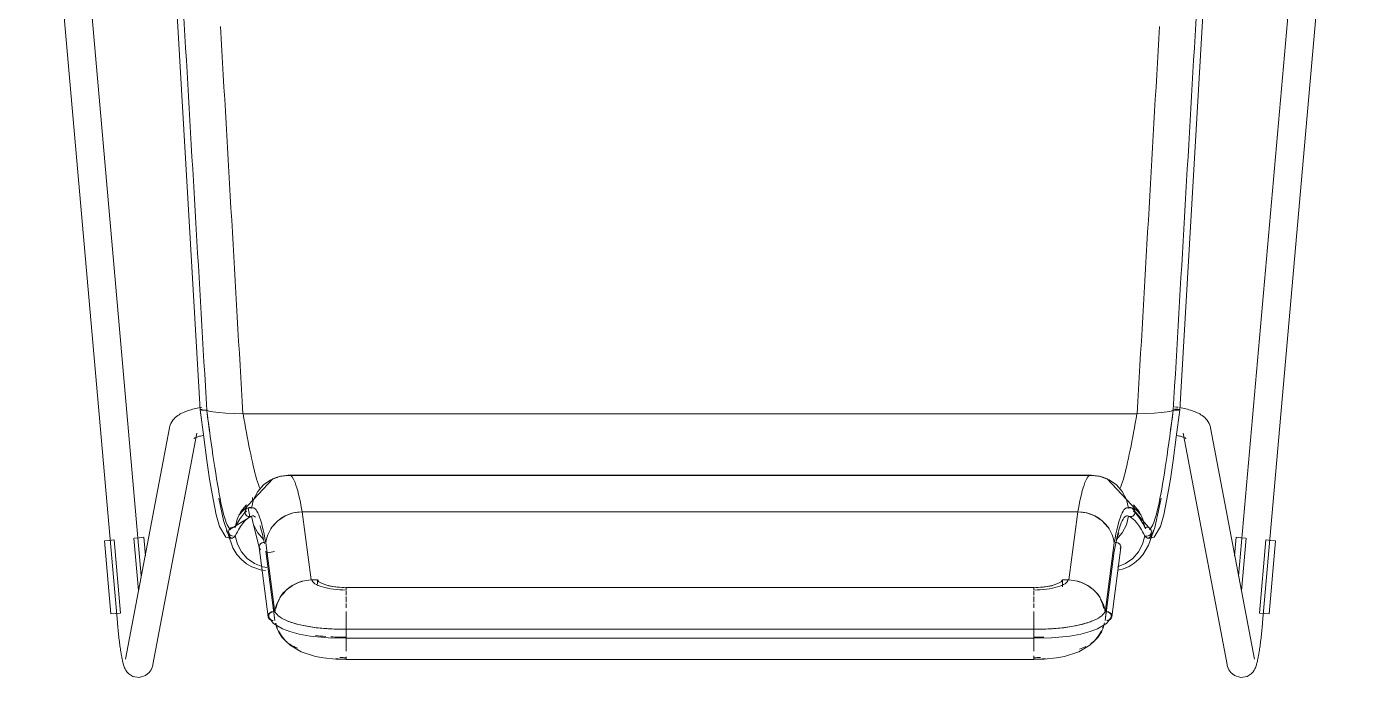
# Model space of a CAD drawing. Header units: millimetres. Extents: x 155927 to 326028, y -36033 to 97293.
# Drawn here: x 159464 to 160033, y 22002 to 22282 of the extents above; entities that cross this region are included whole.
import ezdxf

# ---------------------------------------------------------------- set-up
doc = ezdxf.new("R2010")
doc.units = ezdxf.units.MM
doc.header["$MEASUREMENT"] = 0
doc.layers.add('I-FURN', color=8, linetype='CONTINUOUS', lineweight=9)

msp = doc.modelspace()

# ---------------------------------------------------------------- linework, layer by layer
at = {"layer": 'I-FURN'}
for p, q in [((159464.27, 22469.46), (159503.21, 22026.14)), ((159513.5, 22046.16), (159476.22, 22470.51)), ((160021.41, 22470.51), (159984.12, 22046.01)), ((159994.42, 22026.14), (160033.37, 22469.46)), ((159538.7, 22117.42), (159519.41, 22449.33)), ((159958.93, 22117.42), (159978.22, 22449.33)), ((159529.14, 22114.91), (159529.68, 22115.27)), ((159529.68, 22115.27), (159530.22, 22115.59)), ((159530.22, 22115.59), (159530.75, 22115.88)), ((159530.75, 22115.88), (159531.31, 22116.15)), ((159531.31, 22116.15), (159531.87, 22116.41)), ((159531.87, 22116.41), (159532.44, 22116.64)), ((159532.44, 22116.64), (159533.02, 22116.86)), ((159533.02, 22116.86), (159533.61, 22117.07)), ((159533.61, 22117.07), (159534.22, 22117.26)), ((159534.22, 22117.26), (159534.83, 22117.44)), ((159534.83, 22117.44), (159535.46, 22117.61)), ((159535.46, 22117.61), (159536.11, 22117.78)), ((159536.11, 22117.78), (159536.76, 22117.93)), ((159536.76, 22117.93), (159537.43, 22118.07)), ((159537.43, 22118.07), (159538.11, 22118.21)), ((159538.11, 22118.21), (159538.8, 22118.33)), ((159538.76, 22117.48), (159538.7, 22117.42)), ((159538.7, 22117.42), (159538.76, 22117.48)), ((159538.7, 22117.42), (159540.26, 22105.57)), ((159538.8, 22118.33), (159539.51, 22118.45)), ((159538.94, 22117.53), (159539.23, 22117.57)), ((159539.24, 22117.57), (159538.95, 22117.53)), ((159539.26, 22117.28), (159538.96, 22117.32)), ((159538.97, 22117.32), (159539.27, 22117.28)), ((159539.23, 22117.57), (159539.61, 22117.61)), ((159539.62, 22117.61), (159539.24, 22117.57)), ((159539.65, 22117.24), (159539.26, 22117.28)), ((159539.27, 22117.28), (159539.65, 22117.24)), ((159539.65, 22117.24), (159540.11, 22117.22)), ((159540.1, 22117.22), (159539.65, 22117.24)), ((159540.6, 22117.21), (159540.1, 22117.22)), ((159540.11, 22117.22), (159540.6, 22117.21)), ((159540.6, 22117.21), (159541.1, 22117.22)), ((159541.09, 22117.22), (159540.6, 22117.21)), ((159541.57, 22117.24), (159541.09, 22117.22)), ((159541.1, 22117.22), (159541.57, 22117.24)), ((159542.47, 22116.84), (159541.57, 22117.24)), ((159541.57, 22117.24), (159542.47, 22116.84)), ((159544.21, 22116.47), (159542.47, 22116.84)), ((159542.47, 22116.84), (159544.22, 22116.47)), ((159546.68, 22116.16), (159544.21, 22116.47)), ((159544.22, 22116.47), (159546.71, 22116.16)), ((159549.76, 22115.92), (159546.71, 22116.16)), ((159546.71, 22116.16), (159549.81, 22115.92)), ((159553.29, 22115.77), (159549.81, 22115.92)), ((159549.81, 22115.92), (159553.35, 22115.77)), ((159557.04, 22115.71), (159553.35, 22115.77)), ((159553.35, 22115.77), (159557.12, 22115.71)), ((159557.12, 22115.71), (159940.52, 22115.71)), ((159940.52, 22115.71), (159557.12, 22115.71)), ((159940.52, 22115.71), (159944.28, 22115.77)), ((159944.29, 22115.77), (159940.59, 22115.71)), ((159944.28, 22115.77), (159947.82, 22115.92)), ((159947.82, 22115.92), (159944.35, 22115.77)), ((159947.82, 22115.92), (159950.92, 22116.16)), ((159950.92, 22116.16), (159947.87, 22115.92)), ((159950.92, 22116.16), (159953.42, 22116.47)), ((159953.42, 22116.47), (159950.96, 22116.16)), ((159953.42, 22116.47), (159955.16, 22116.84)), ((159955.16, 22116.84), (159953.43, 22116.47)), ((159956.07, 22117.24), (159955.16, 22116.84)), ((159955.16, 22116.84), (159956.07, 22117.24)), ((159956.07, 22117.24), (159956.54, 22117.22)), ((159956.54, 22117.22), (159956.07, 22117.24)), ((159956.54, 22117.22), (159957.03, 22117.21)), ((159957.04, 22117.21), (159956.54, 22117.22)), ((159957.07, 22117.64), (159956.57, 22117.64)), ((159956.58, 22117.64), (159957.08, 22117.64)), ((159957.41, 22118.56), (159956.68, 22118.66)), ((159957.03, 22117.21), (159957.53, 22117.22)), ((159957.53, 22117.22), (159957.04, 22117.21)), ((159957.56, 22117.63), (159957.07, 22117.64)), ((159957.08, 22117.64), (159957.57, 22117.63)), ((159958.93, 22117.42), (159957.38, 22105.57)), ((159958.12, 22118.45), (159957.41, 22118.56)), ((159957.53, 22117.22), (159957.98, 22117.24)), ((159957.98, 22117.24), (159957.53, 22117.22)), ((159958.01, 22117.61), (159957.56, 22117.63)), ((159957.57, 22117.63), (159958.02, 22117.61)), ((159957.98, 22117.24), (159958.37, 22117.28)), ((159958.37, 22117.28), (159957.98, 22117.24)), ((159958.39, 22117.57), (159958.01, 22117.61)), ((159958.02, 22117.61), (159958.4, 22117.57)), ((159958.37, 22117.28), (159958.67, 22117.32)), ((159958.67, 22117.32), (159958.37, 22117.28)), ((159958.68, 22117.53), (159958.39, 22117.57)), ((159958.4, 22117.57), (159958.69, 22117.53)), ((159958.67, 22117.32), (159958.86, 22117.37)), ((159958.86, 22117.37), (159958.67, 22117.32)), ((159958.87, 22117.48), (159958.68, 22117.53)), ((159958.69, 22117.53), (159958.87, 22117.48)), ((159959.52, 22118.21), (159958.83, 22118.33)), ((159958.86, 22117.37), (159958.93, 22117.42)), ((159958.93, 22117.42), (159958.86, 22117.37)), ((159958.93, 22117.42), (159958.87, 22117.48)), ((159958.87, 22117.48), (159958.93, 22117.42)), ((159960.2, 22118.07), (159959.52, 22118.21)), ((159960.87, 22117.93), (159960.2, 22118.07)), ((159961.53, 22117.78), (159960.87, 22117.93)), ((159962.17, 22117.61), (159961.53, 22117.78)), ((159962.8, 22117.44), (159962.17, 22117.61)), ((159963.42, 22117.26), (159962.8, 22117.44)), ((159964.02, 22117.07), (159963.42, 22117.26)), ((159964.61, 22116.86), (159964.02, 22117.07)), ((159965.19, 22116.64), (159964.61, 22116.86)), ((159965.76, 22116.41), (159965.19, 22116.64)), ((159966.33, 22116.15), (159965.76, 22116.41)), ((159966.88, 22115.88), (159966.33, 22116.15)), ((159967.41, 22115.59), (159966.88, 22115.88)), ((159967.95, 22115.27), (159967.41, 22115.59)), ((159968.49, 22114.91), (159967.95, 22115.27)), ((159525.51, 22109.58), (159506.69, 22010.29)), ((159525.51, 22109.58), (159525.77, 22110.56)), ((159525.77, 22110.56), (159526.13, 22111.46)), ((159526.13, 22111.46), (159526.57, 22112.25)), ((159526.57, 22112.25), (159527.05, 22112.94)), ((159527.05, 22112.94), (159527.56, 22113.53)), ((159527.56, 22113.53), (159528.08, 22114.05)), ((159528.08, 22114.05), (159528.61, 22114.51)), ((159528.61, 22114.51), (159529.14, 22114.91)), ((159969.02, 22114.51), (159968.49, 22114.91)), ((159969.55, 22114.05), (159969.02, 22114.51)), ((159970.07, 22113.53), (159969.55, 22114.05)), ((159970.58, 22112.94), (159970.07, 22113.53)), ((159971.07, 22112.25), (159970.58, 22112.94)), ((159971.5, 22111.46), (159971.07, 22112.25)), ((159971.87, 22110.56), (159971.5, 22111.46)), ((159972.12, 22109.58), (159971.87, 22110.56)), ((159990.94, 22010.29), (159972.12, 22109.58)), ((159518.48, 22008.05), (159537.3, 22107.34)), ((159536.08, 22105.11), (159536.1, 22105.13)), ((159536.1, 22105.13), (159536.18, 22105.17)), ((159536.18, 22105.17), (159536.26, 22105.22)), ((159536.26, 22105.22), (159536.42, 22105.29)), ((159536.42, 22105.29), (159536.61, 22105.38)), ((159536.61, 22105.38), (159536.84, 22105.48)), ((159536.84, 22105.48), (159537.11, 22105.58)), ((159537.11, 22105.58), (159537.41, 22105.68)), ((159537.41, 22105.68), (159537.75, 22105.79)), ((159537.75, 22105.79), (159538.12, 22105.9)), ((159538.12, 22105.9), (159538.51, 22106.01)), ((159538.51, 22106.01), (159538.93, 22106.11)), ((159538.93, 22106.11), (159539.38, 22106.22)), ((159539.38, 22106.22), (159539.85, 22106.32)), ((159539.85, 22106.32), (159540.34, 22106.42)), ((159540.26, 22105.57), (159541.61, 22095.64)), ((159957.38, 22105.57), (159956.02, 22095.64)), ((159957.78, 22106.32), (159957.29, 22106.42)), ((159958.25, 22106.22), (159957.78, 22106.32)), ((159958.7, 22106.11), (159958.25, 22106.22)), ((159959.12, 22106.01), (159958.7, 22106.11)), ((159959.52, 22105.9), (159959.12, 22106.01)), ((159959.88, 22105.79), (159959.52, 22105.9)), ((159960.22, 22105.68), (159959.88, 22105.79)), ((159960.52, 22105.58), (159960.22, 22105.68)), ((159960.33, 22107.34), (159979.15, 22008.05)), ((159960.79, 22105.48), (159960.52, 22105.58)), ((159961.02, 22105.38), (159960.79, 22105.48)), ((159961.22, 22105.29), (159961.02, 22105.38)), ((159961.37, 22105.22), (159961.22, 22105.29)), ((159961.46, 22105.17), (159961.37, 22105.22)), ((159961.53, 22105.13), (159961.46, 22105.17)), ((159961.55, 22105.11), (159961.53, 22105.13)), ((159541.61, 22095.64), (159542.79, 22087.62)), ((159956.02, 22095.64), (159954.84, 22087.62)), ((159542.79, 22087.62), (159543.83, 22081.3)), ((159555.25, 22072.09), (159569.85, 22087.79)), ((159569.06, 22087.37), (159565.93, 22085.2)), ((159565.93, 22085.19), (159569.07, 22087.36)), ((159568.75, 22087.19), (159573.21, 22088.92)), ((159572.63, 22088.73), (159569.06, 22087.37)), ((159569.07, 22087.36), (159572.63, 22088.73)), ((159569.85, 22087.79), (159571.77, 22088.49)), ((159576.42, 22089.21), (159572.63, 22088.73)), ((159572.63, 22088.73), (159576.42, 22089.2)), ((159573.21, 22088.92), (159576.96, 22089.36)), ((159576.42, 22089.21), (159921.21, 22089.21)), ((159921.21, 22089.21), (159576.42, 22089.21)), ((159615.87, 22089.36), (159576.96, 22089.36)), ((159920.67, 22089.36), (159615.87, 22089.36)), ((159924.42, 22088.92), (159920.67, 22089.36)), ((159925, 22088.73), (159921.21, 22089.21)), ((159921.21, 22089.2), (159925, 22088.73)), ((159928.88, 22087.19), (159924.42, 22088.92)), ((159925, 22088.73), (159928.57, 22087.36)), ((159928.57, 22087.37), (159925, 22088.73)), ((159927.78, 22087.79), (159925.86, 22088.49)), ((159942.38, 22072.09), (159927.78, 22087.79)), ((159931.71, 22085.2), (159928.57, 22087.37)), ((159928.57, 22087.36), (159931.7, 22085.19)), ((159954.84, 22087.62), (159953.8, 22081.3)), ((159543.83, 22081.3), (159545.63, 22072.28)), ((159563.42, 22082.32), (159561.66, 22078.93)), ((159561.67, 22078.93), (159563.42, 22082.32)), ((159565.93, 22085.2), (159563.42, 22082.32)), ((159563.42, 22082.32), (159565.93, 22085.19)), ((159931.7, 22085.19), (159934.21, 22082.32)), ((159934.21, 22082.32), (159931.71, 22085.2)), ((159934.21, 22082.32), (159935.96, 22078.93)), ((159935.97, 22078.93), (159934.21, 22082.32)), ((159953.8, 22081.3), (159952, 22072.28)), ((159546.81, 22079.51), (159548.71, 22069.85)), ((159558.59, 22076.6), (159556.19, 22073.76)), ((159556.2, 22073.76), (159558.59, 22076.6)), ((159559.31, 22075.33), (159558.86, 22075.13)), ((159558.87, 22075.13), (159559.32, 22075.33)), ((159559.26, 22075.31), (159560.09, 22071.42)), ((159559.8, 22075.41), (159559.31, 22075.33)), ((159559.32, 22075.33), (159559.81, 22075.41)), ((159560.3, 22075.38), (159559.8, 22075.41)), ((159559.81, 22075.41), (159560.3, 22075.37)), ((159560.77, 22075.21), (159560.3, 22075.38)), ((159560.3, 22075.37), (159560.77, 22075.21)), ((159561.66, 22078.93), (159560.77, 22075.21)), ((159936.86, 22075.21), (159935.97, 22078.93)), ((159937.33, 22075.38), (159936.86, 22075.21)), ((159936.86, 22075.21), (159937.33, 22075.37)), ((159937.33, 22075.37), (159937.82, 22075.41)), ((159937.83, 22075.41), (159937.33, 22075.38)), ((159937.82, 22075.41), (159938.32, 22075.33)), ((159938.32, 22075.33), (159937.83, 22075.41)), ((159938.32, 22075.33), (159938.77, 22075.13)), ((159938.77, 22075.13), (159938.32, 22075.33)), ((159946.5, 22065.9), (159938.37, 22075.31)), ((159939.04, 22076.6), (159941.44, 22073.76)), ((159941.45, 22073.76), (159939.04, 22076.6)), ((159948.2, 22066.92), (159950.09, 22075.44)), ((159950.09, 22075.44), (159950.83, 22079.51)), ((159545.63, 22072.28), (159547.04, 22067.29)), ((159548.71, 22069.85), (159552.7, 22058.13)), ((159551.14, 22065.9), (159560.53, 22071.6)), ((159553.76, 22066.82), (159554.55, 22070.44)), ((159554.55, 22070.44), (159553.76, 22066.83)), ((159554.55, 22070.44), (159556.2, 22073.76)), ((159556.19, 22073.76), (159554.55, 22070.44)), ((159557.93, 22073.46), (159558, 22073.95)), ((159558, 22073.95), (159557.93, 22073.46)), ((159558, 22072.97), (159557.93, 22073.46)), ((159557.93, 22073.46), (159558, 22072.97)), ((159558, 22073.95), (159558.19, 22074.41)), ((159558.19, 22074.41), (159558, 22073.95)), ((159558.19, 22072.51), (159558, 22072.97)), ((159558, 22072.97), (159558.19, 22072.51)), ((159558.48, 22074.82), (159558.19, 22074.41)), ((159558.19, 22074.41), (159558.48, 22074.81)), ((159558.48, 22072.11), (159558.19, 22072.51)), ((159558.19, 22072.51), (159558.48, 22072.11)), ((159558.48, 22074.81), (159558.87, 22075.13)), ((159558.86, 22075.13), (159558.48, 22074.82)), ((159558.87, 22071.79), (159558.48, 22072.11)), ((159558.48, 22072.11), (159558.86, 22071.79)), ((159558.86, 22071.79), (159559.31, 22071.59)), ((159559.32, 22071.59), (159558.87, 22071.79)), ((159558.96, 22075.18), (159561.84, 22075.23)), ((159559.31, 22071.59), (159559.8, 22071.51)), ((159559.81, 22071.51), (159559.32, 22071.59)), ((159559.8, 22071.51), (159560.3, 22071.55)), ((159560.3, 22071.55), (159559.81, 22071.51)), ((159560.77, 22071.71), (159560.3, 22071.55)), ((159560.3, 22071.55), (159560.77, 22071.71)), ((159560.77, 22071.71), (159561.66, 22067.99)), ((159561.13, 22069.86), (159560.8, 22071.73)), ((159564.1, 22058.25), (159561.13, 22069.86)), ((159572.03, 22069.73), (159569.54, 22066.99)), ((159575.14, 22071.81), (159572.03, 22069.73)), ((159578.69, 22073.13), (159575.14, 22071.81)), ((159582.46, 22073.61), (159578.69, 22073.13)), ((159586.32, 22044.33), (159582.46, 22073.61)), ((159582.46, 22073.61), (159915.17, 22073.61)), ((159915.17, 22073.61), (159582.46, 22073.61)), ((159915.17, 22073.61), (159911.31, 22044.33)), ((159918.94, 22073.13), (159915.17, 22073.61)), ((159922.49, 22071.81), (159918.94, 22073.13)), ((159925.6, 22069.73), (159922.49, 22071.81)), ((159928.09, 22066.99), (159925.6, 22069.73)), ((159938.67, 22075.18), (159935.79, 22075.23)), ((159935.97, 22067.99), (159936.86, 22071.71)), ((159937.33, 22071.55), (159936.86, 22071.71)), ((159936.86, 22071.71), (159937.33, 22071.55)), ((159937.54, 22071.42), (159937.11, 22071.6)), ((159937.82, 22071.51), (159937.33, 22071.55)), ((159937.33, 22071.55), (159937.83, 22071.51)), ((159938.32, 22071.59), (159937.82, 22071.51)), ((159937.83, 22071.51), (159938.32, 22071.59)), ((159938.77, 22071.79), (159938.32, 22071.59)), ((159938.32, 22071.59), (159938.77, 22071.79)), ((159938.77, 22075.13), (159939.15, 22074.81)), ((159939.15, 22074.82), (159938.77, 22075.13)), ((159939.15, 22072.11), (159938.77, 22071.79)), ((159938.77, 22071.79), (159939.15, 22072.11)), ((159939.45, 22074.41), (159939.15, 22074.82)), ((159939.15, 22074.81), (159939.44, 22074.41)), ((159939.44, 22072.51), (159939.15, 22072.11)), ((159939.15, 22072.11), (159939.45, 22072.51)), ((159939.44, 22074.41), (159939.63, 22073.95)), ((159939.63, 22072.97), (159939.44, 22072.51)), ((159939.64, 22073.95), (159939.45, 22074.41)), ((159939.45, 22072.51), (159939.64, 22072.97)), ((159939.63, 22073.95), (159939.7, 22073.46)), ((159939.7, 22073.46), (159939.63, 22072.97)), ((159939.7, 22073.46), (159939.64, 22073.95)), ((159939.64, 22072.97), (159939.7, 22073.46)), ((159941.44, 22073.76), (159943.08, 22070.44)), ((159943.09, 22070.44), (159941.45, 22073.76)), ((159943.08, 22070.44), (159943.87, 22066.82)), ((159943.87, 22066.83), (159943.09, 22070.44)), ((159952, 22072.28), (159950.6, 22067.29)), ((159547.04, 22067.29), (159549.81, 22062.65)), ((159550.94, 22065.04), (159551, 22065.53)), ((159551, 22065.53), (159550.94, 22065.04)), ((159551.01, 22064.56), (159550.94, 22065.04)), ((159550.94, 22065.04), (159551.01, 22064.56)), ((159551, 22065.53), (159551.18, 22065.99)), ((159551.18, 22065.99), (159551, 22065.53)), ((159551.21, 22064.1), (159551.01, 22064.56)), ((159551.01, 22064.56), (159551.21, 22064.1)), ((159551.18, 22065.99), (159551.47, 22066.39)), ((159551.47, 22066.39), (159551.18, 22065.99)), ((159551.51, 22063.71), (159551.21, 22064.1)), ((159551.21, 22064.1), (159551.51, 22063.71)), ((159551.47, 22066.39), (159551.85, 22066.71)), ((159551.85, 22066.71), (159551.47, 22066.39)), ((159552.3, 22066.92), (159551.85, 22066.71)), ((159551.85, 22066.71), (159552.3, 22066.91)), ((159552.79, 22067.01), (159552.3, 22066.92)), ((159552.3, 22066.91), (159552.79, 22067)), ((159553.29, 22066.98), (159552.79, 22067.01)), ((159552.79, 22067), (159553.29, 22066.97)), ((159553.76, 22066.83), (159553.29, 22066.98)), ((159553.29, 22066.97), (159553.76, 22066.82)), ((159561.66, 22067.99), (159563.42, 22064.6)), ((159563.42, 22064.6), (159565.93, 22061.72)), ((159931.71, 22061.72), (159934.21, 22064.6)), ((159932.71, 22064.63), (159931.95, 22062.19)), ((159934.21, 22064.6), (159935.97, 22067.99)), ((159944.34, 22066.98), (159943.87, 22066.83)), ((159943.87, 22066.82), (159944.34, 22066.97)), ((159944.84, 22067.01), (159944.34, 22066.98)), ((159944.34, 22066.97), (159944.84, 22067)), ((159945.34, 22066.92), (159944.84, 22067.01)), ((159944.84, 22067), (159945.33, 22066.91)), ((159945.33, 22066.91), (159945.78, 22066.71)), ((159945.79, 22066.71), (159945.34, 22066.92)), ((159945.53, 22059.3), (159948.2, 22066.92)), ((159945.78, 22066.71), (159946.16, 22066.39)), ((159946.16, 22066.39), (159945.79, 22066.71)), ((159946.42, 22064.1), (159946.12, 22063.71)), ((159946.13, 22063.71), (159946.43, 22064.1)), ((159946.16, 22066.39), (159946.45, 22065.99)), ((159946.45, 22065.99), (159946.16, 22066.39)), ((159946.34, 22066.17), (159946.47, 22065.95)), ((159946.62, 22064.56), (159946.42, 22064.1)), ((159946.43, 22064.1), (159946.62, 22064.56)), ((159946.45, 22065.99), (159946.63, 22065.53)), ((159946.64, 22065.53), (159946.45, 22065.99)), ((159946.69, 22065.04), (159946.62, 22064.56)), ((159946.62, 22064.56), (159946.7, 22065.04)), ((159946.63, 22065.53), (159946.69, 22065.04)), ((159946.7, 22065.04), (159946.64, 22065.53)), ((159950.6, 22067.29), (159947.83, 22062.65)), ((159497.64, 22061.15), (159499.68, 22061.33)), ((159500.4, 22029.74), (159497.64, 22061.15)), ((159499.68, 22061.33), (159501.75, 22061.51)), ((159504.63, 22030.11), (159501.87, 22061.53)), ((159510.32, 22062.27), (159512.29, 22039.79)), ((159510.44, 22062.28), (159512.51, 22062.46)), ((159512.51, 22062.46), (159514.55, 22062.64)), ((159515.24, 22054.74), (159514.55, 22062.64)), ((159549.81, 22062.65), (159551.99, 22062.12)), ((159551.9, 22063.4), (159551.51, 22063.71)), ((159551.51, 22063.71), (159551.89, 22063.4)), ((159551.89, 22063.4), (159552.35, 22063.21)), ((159552.35, 22063.21), (159551.9, 22063.4)), ((159551.99, 22062.12), (159552.91, 22062.42)), ((159552.85, 22063.13), (159552.35, 22063.21)), ((159552.35, 22063.21), (159552.84, 22063.13)), ((159553.81, 22063.34), (159553.34, 22063.18)), ((159553.34, 22063.17), (159553.81, 22063.34)), ((159553.81, 22063.34), (159554.72, 22059.71)), ((159554.72, 22059.71), (159556.46, 22056.39)), ((159564.14, 22059.03), (159564.07, 22058.56)), ((159564.07, 22058.56), (159564.13, 22058.09)), ((159567.94, 22028.55), (159564.08, 22058.32)), ((159564.32, 22059.47), (159564.14, 22059.03)), ((159564.62, 22059.85), (159564.32, 22059.47)), ((159565, 22060.15), (159564.62, 22059.85)), ((159565.45, 22060.34), (159565, 22060.15)), ((159565.95, 22060.42), (159565.45, 22060.34)), ((159566.44, 22060.39), (159565.95, 22060.42)), ((159566.91, 22060.23), (159570.76, 22030.53)), ((159930.72, 22060.23), (159926.88, 22030.53)), ((159933.55, 22058.32), (159929.69, 22028.55)), ((159931.95, 22062.19), (159930.58, 22055.9)), ((159931.69, 22060.42), (159931.19, 22060.39)), ((159932.18, 22060.34), (159931.69, 22060.42)), ((159932.63, 22060.15), (159932.18, 22060.34)), ((159933.01, 22059.85), (159932.63, 22060.15)), ((159933.31, 22059.47), (159933.01, 22059.85)), ((159933.5, 22059.03), (159933.31, 22059.47)), ((159933.56, 22058.56), (159933.5, 22059.03)), ((159933.5, 22058.09), (159933.56, 22058.56)), ((159941.17, 22056.39), (159942.91, 22059.71)), ((159942.91, 22059.71), (159943.82, 22063.34)), ((159943.02, 22055.18), (159945.53, 22059.3)), ((159944.29, 22063.18), (159943.82, 22063.34)), ((159943.82, 22063.34), (159944.29, 22063.17)), ((159944.79, 22063.13), (159944.29, 22063.18)), ((159944.29, 22063.17), (159944.79, 22063.13)), ((159945.64, 22062.12), (159944.73, 22062.42)), ((159945.28, 22063.21), (159944.79, 22063.13)), ((159944.79, 22063.13), (159945.28, 22063.21)), ((159945.73, 22063.4), (159945.28, 22063.21)), ((159945.28, 22063.21), (159945.74, 22063.4)), ((159947.83, 22062.65), (159945.64, 22062.12)), ((159946.12, 22063.71), (159945.73, 22063.4)), ((159945.74, 22063.4), (159946.13, 22063.71)), ((159983.08, 22062.64), (159982.39, 22054.74)), ((159983.08, 22062.64), (159985.12, 22062.46)), ((159985.12, 22062.46), (159987.19, 22062.28)), ((159985.33, 22039.66), (159987.31, 22062.27)), ((159995.76, 22061.53), (159993, 22030.11)), ((159995.88, 22061.51), (159997.95, 22061.33)), ((159999.99, 22061.15), (159997.23, 22029.74)), ((159997.95, 22061.33), (159999.99, 22061.15)), ((159552.7, 22058.13), (159554.51, 22055.31)), ((159554.51, 22055.31), (159556.51, 22053.06)), ((159556.46, 22056.39), (159558.94, 22053.56)), ((159556.51, 22053.06), (159558.67, 22051.29)), ((159558.94, 22053.56), (159562.02, 22051.39)), ((159564.13, 22058.09), (159564.32, 22057.65)), ((159564.32, 22057.65), (159564.62, 22057.26)), ((159570.78, 22026.99), (159566.93, 22056.68)), ((159567.06, 22055.9), (159570.55, 22056.59)), ((159930.7, 22056.68), (159926.85, 22026.99)), ((159933.31, 22057.65), (159933.5, 22058.09)), ((159935.61, 22051.39), (159938.69, 22053.56)), ((159938.69, 22053.56), (159941.17, 22056.39)), ((159939.31, 22051.54), (159941.28, 22053.22)), ((159941.28, 22053.22), (159943.02, 22055.18)), ((159558.67, 22051.29), (159560.95, 22049.94)), ((159560.95, 22049.94), (159564.55, 22048.65)), ((159562.02, 22051.39), (159565.54, 22049.99)), ((159564.55, 22048.65), (159566.81, 22048.36)), ((159567.28, 22049.62), (159565.54, 22049.99)), ((159565.54, 22049.99), (159567.28, 22049.62)), ((159932.1, 22049.99), (159935.61, 22051.39)), ((159932.24, 22048.47), (159934.74, 22049.13)), ((159934.74, 22049.13), (159937.11, 22050.16)), ((159937.11, 22050.16), (159939.31, 22051.54)), ((159589.04, 22044.4), (159586.32, 22044.33)), ((159589.04, 22044.4), (159589.04, 22042.73)), ((159589.67, 22043.54), (159589.04, 22044.4)), ((159589.04, 22044.38), (159589.04, 22042.73)), ((159591.03, 22042.75), (159589.67, 22043.54)), ((159593.01, 22042.08), (159591.03, 22042.75)), ((159595.5, 22041.57), (159593.01, 22042.08)), ((159598.35, 22041.25), (159595.5, 22041.57)), ((159601.39, 22041.14), (159598.35, 22041.25)), ((159899.28, 22041.25), (159896.24, 22041.14)), ((159902.13, 22041.57), (159899.28, 22041.25)), ((159904.62, 22042.08), (159902.13, 22041.57)), ((159906.61, 22042.75), (159904.62, 22042.08)), ((159907.96, 22043.54), (159906.61, 22042.75)), ((159908.6, 22044.4), (159907.96, 22043.54)), ((159908.6, 22041.39), (159908.6, 22044.4)), ((159911.31, 22044.33), (159908.6, 22044.4)), ((159896.24, 22041.14), (159601.39, 22041.14)), ((159601.39, 22041.08), (159896.24, 22041.08)), ((159601.39, 22037.81), (159601.39, 22039.55)), ((159601.39, 22034.76), (159601.39, 22037.23)), ((159896.24, 22039.55), (159896.24, 22037.81)), ((159896.24, 22037.23), (159896.24, 22034.76)), ((159502.44, 22029.92), (159500.4, 22029.74)), ((159504.51, 22030.1), (159502.44, 22029.92)), ((159570.01, 22032.96), (159570.32, 22030.52)), ((159601.39, 22032.4), (159601.39, 22034.24)), ((159601.39, 22027.22), (159601.39, 22030.77)), ((159896.24, 22034.24), (159896.24, 22032.4)), ((159896.24, 22030.77), (159896.24, 22027.22)), ((159927.63, 22032.96), (159927.01, 22028.18)), ((159995.19, 22029.92), (159993.12, 22030.1)), ((159997.23, 22029.74), (159995.19, 22029.92)), ((159503.23, 22025.98), (159503.21, 22026.14)), ((159503.3, 22025.23), (159503.23, 22025.98)), ((159503.37, 22024.48), (159503.3, 22025.23)), ((159503.44, 22023.73), (159503.37, 22024.48)), ((159568.29, 22028.05), (159570.19, 22025.66)), ((159570.19, 22025.66), (159574.02, 22023.36)), ((159576.72, 22026.5), (159580.16, 22025.41)), ((159580.16, 22025.41), (159584.59, 22024.44)), ((159584.59, 22024.44), (159588.6, 22023.85)), ((159601.39, 22027.02), (159601.39, 22023.21)), ((159601.39, 22023.21), (159601.39, 22027.02)), ((159896.24, 22023.21), (159896.24, 22027.02)), ((159896.24, 22027.02), (159896.24, 22023.21)), ((159908.64, 22023.8), (159914.08, 22024.63)), ((159914.08, 22024.63), (159917.57, 22025.44)), ((159917.57, 22025.44), (159920.4, 22026.31)), ((159920.4, 22026.31), (159920.91, 22026.5)), ((159927.45, 22025.66), (159923.62, 22023.36)), ((159929.34, 22028.05), (159927.45, 22025.66)), ((159994.19, 22023.73), (159994.27, 22024.48)), ((159994.27, 22024.48), (159994.34, 22025.23)), ((159994.34, 22025.23), (159994.4, 22025.98)), ((159994.4, 22025.98), (159994.42, 22026.14)), ((159503.51, 22022.98), (159503.44, 22023.73)), ((159503.59, 22022.24), (159503.51, 22022.98)), ((159503.67, 22021.51), (159503.59, 22022.24)), ((159503.75, 22020.79), (159503.67, 22021.51)), ((159503.83, 22020.07), (159503.75, 22020.79)), ((159503.91, 22019.36), (159503.83, 22020.07)), ((159503.99, 22018.66), (159503.91, 22019.36)), ((159504.08, 22017.97), (159503.99, 22018.66)), ((159572.32, 22022.56), (159573.65, 22020.29)), ((159573.65, 22020.29), (159575.32, 22018.22)), ((159574.02, 22023.36), (159577.18, 22022.17)), ((159577.18, 22022.17), (159581.23, 22021.09)), ((159581.23, 22021.09), (159585.94, 22020.22)), ((159585.94, 22020.22), (159593.83, 22019.42)), ((159588.6, 22023.85), (159595.17, 22023.32)), ((159593.83, 22019.42), (159601.39, 22019.28)), ((159595.17, 22023.32), (159601.39, 22023.24)), ((159896.24, 22023.24), (159601.39, 22023.24)), ((159601.39, 22019.28), (159601.39, 22023.13)), ((159601.39, 22023.13), (159601.39, 22022.9)), ((159601.39, 22022.9), (159601.39, 22022.57)), ((159601.39, 22022.57), (159601.39, 22022.16)), ((159601.39, 22022.16), (159601.39, 22021.68)), ((159601.39, 22021.68), (159601.39, 22021.18)), ((159601.39, 22021.18), (159601.39, 22020.69)), ((159601.39, 22020.69), (159601.39, 22020.24)), ((159601.39, 22020.24), (159601.39, 22019.85)), ((159601.39, 22019.85), (159601.39, 22019.54)), ((159601.39, 22019.54), (159601.39, 22019.35)), ((159601.39, 22019.52), (159601.39, 22016.49)), ((159601.39, 22016.51), (159601.39, 22019.52)), ((159601.39, 22019.35), (159601.39, 22019.28)), ((159601.39, 22019.28), (159896.24, 22019.28)), ((159896.24, 22023.24), (159902.65, 22023.32)), ((159896.24, 22023.23), (159896.24, 22019.28)), ((159896.24, 22023.13), (159896.24, 22023.23)), ((159896.24, 22022.9), (159896.24, 22023.13)), ((159896.24, 22022.57), (159896.24, 22022.9)), ((159896.24, 22022.16), (159896.24, 22022.57)), ((159896.24, 22021.68), (159896.24, 22022.16)), ((159896.24, 22021.18), (159896.24, 22021.68)), ((159896.24, 22020.69), (159896.24, 22021.18)), ((159896.24, 22020.24), (159896.24, 22020.69)), ((159896.24, 22019.85), (159896.24, 22020.24)), ((159896.24, 22019.54), (159896.24, 22019.85)), ((159896.24, 22019.35), (159896.24, 22019.54)), ((159896.24, 22016.49), (159896.24, 22019.52)), ((159896.24, 22019.52), (159896.24, 22016.51)), ((159903.8, 22019.42), (159896.24, 22019.28)), ((159896.24, 22019.28), (159896.24, 22019.35)), ((159902.65, 22023.32), (159908.64, 22023.8)), ((159911.69, 22020.22), (159903.8, 22019.42)), ((159916.41, 22021.09), (159911.69, 22020.22)), ((159920.45, 22022.17), (159916.41, 22021.09)), ((159923.62, 22023.36), (159920.45, 22022.17)), ((159923.98, 22020.29), (159922.31, 22018.22)), ((159925.31, 22022.56), (159923.98, 22020.29)), ((159993.55, 22017.97), (159993.64, 22018.66)), ((159993.64, 22018.66), (159993.72, 22019.36)), ((159993.72, 22019.36), (159993.8, 22020.07)), ((159993.8, 22020.07), (159993.89, 22020.79)), ((159993.89, 22020.79), (159993.97, 22021.51)), ((159993.97, 22021.51), (159994.04, 22022.24)), ((159994.04, 22022.24), (159994.12, 22022.98)), ((159994.12, 22022.98), (159994.19, 22023.73)), ((159504.17, 22017.3), (159504.08, 22017.97)), ((159504.26, 22016.63), (159504.17, 22017.3)), ((159504.34, 22015.98), (159504.26, 22016.63)), ((159504.43, 22015.35), (159504.34, 22015.98)), ((159504.52, 22014.73), (159504.43, 22015.35)), ((159504.62, 22014.13), (159504.52, 22014.73)), ((159504.71, 22013.54), (159504.62, 22014.13)), ((159504.8, 22012.97), (159504.71, 22013.54)), ((159504.89, 22012.42), (159504.8, 22012.97)), ((159575.32, 22018.22), (159577.3, 22016.38)), ((159577.3, 22016.38), (159582.01, 22013.51)), ((159582.01, 22013.51), (159588.17, 22011.49)), ((159601.39, 22013.76), (159601.39, 22016.34)), ((159896.24, 22016.34), (159896.24, 22013.76)), ((159915.62, 22013.51), (159909.47, 22011.49)), ((159920.33, 22016.38), (159915.62, 22013.51)), ((159922.31, 22018.22), (159920.33, 22016.38)), ((159992.74, 22012.42), (159992.83, 22012.97)), ((159992.83, 22012.97), (159992.92, 22013.54)), ((159992.92, 22013.54), (159993.02, 22014.13)), ((159993.02, 22014.13), (159993.11, 22014.73)), ((159993.11, 22014.73), (159993.2, 22015.35)), ((159993.2, 22015.35), (159993.29, 22015.98)), ((159993.29, 22015.98), (159993.38, 22016.63)), ((159993.38, 22016.63), (159993.46, 22017.3)), ((159993.46, 22017.3), (159993.55, 22017.97)), ((159504.99, 22011.89), (159504.89, 22012.42)), ((159505.08, 22011.37), (159504.99, 22011.89)), ((159505.18, 22010.88), (159505.08, 22011.37)), ((159505.27, 22010.4), (159505.18, 22010.88)), ((159505.37, 22009.94), (159505.27, 22010.4)), ((159505.47, 22009.5), (159505.37, 22009.94)), ((159505.57, 22009.07), (159505.47, 22009.5)), ((159505.67, 22008.66), (159505.57, 22009.07)), ((159505.78, 22008.26), (159505.67, 22008.66)), ((159505.89, 22007.86), (159505.78, 22008.26)), ((159506.02, 22007.46), (159505.89, 22007.86)), ((159506.16, 22007.06), (159506.02, 22007.46)), ((159506.33, 22006.63), (159506.16, 22007.06)), ((159518.05, 22006.5), (159518.26, 22007.12)), ((159518.26, 22007.12), (159518.4, 22007.64)), ((159518.4, 22007.64), (159518.48, 22008.05)), ((159588.17, 22011.49), (159591.66, 22010.84)), ((159591.66, 22010.84), (159596.87, 22010.32)), ((159596.87, 22010.32), (159601.39, 22010.24)), ((159601.39, 22010.26), (159601.39, 22011.31)), ((159601.39, 22010.41), (159601.39, 22010.24)), ((159601.39, 22010.24), (159896.24, 22010.24)), ((159896.24, 22011.73), (159896.24, 22010.26)), ((159896.24, 22010.24), (159896.24, 22010.41)), ((159900.76, 22010.32), (159896.24, 22010.24)), ((159905.97, 22010.84), (159900.76, 22010.32)), ((159909.47, 22011.49), (159905.97, 22010.84)), ((159979.24, 22007.64), (159979.15, 22008.05)), ((159979.37, 22007.12), (159979.24, 22007.64)), ((159979.59, 22006.5), (159979.37, 22007.12)), ((159991.3, 22006.63), (159991.47, 22007.06)), ((159991.47, 22007.06), (159991.61, 22007.46)), ((159991.61, 22007.46), (159991.74, 22007.86)), ((159991.74, 22007.86), (159991.85, 22008.26)), ((159991.85, 22008.26), (159991.96, 22008.66)), ((159991.96, 22008.66), (159992.07, 22009.07)), ((159992.07, 22009.07), (159992.17, 22009.5)), ((159992.17, 22009.5), (159992.26, 22009.94)), ((159992.26, 22009.94), (159992.36, 22010.4)), ((159992.36, 22010.4), (159992.46, 22010.88)), ((159992.46, 22010.88), (159992.55, 22011.37)), ((159992.55, 22011.37), (159992.65, 22011.89)), ((159992.65, 22011.89), (159992.74, 22012.42)), ((159506.54, 22006.16), (159506.33, 22006.63)), ((159506.85, 22005.6), (159506.54, 22006.16)), ((159507.33, 22004.89), (159506.85, 22005.6)), ((159508.18, 22003.98), (159507.33, 22004.89)), ((159509.84, 22002.94), (159508.18, 22003.98)), ((159512.6, 22002.46), (159509.84, 22002.94)), ((159515.35, 22003.29), (159512.6, 22002.46)), ((159515.35, 22003.29), (159516.92, 22004.62)), ((159516.92, 22004.62), (159517.67, 22005.7)), ((159517.67, 22005.7), (159518.05, 22006.5)), ((159979.96, 22005.7), (159979.59, 22006.5)), ((159980.71, 22004.62), (159979.96, 22005.7)), ((159982.29, 22003.29), (159980.71, 22004.62)), ((159982.29, 22003.29), (159985.04, 22002.46)), ((159985.04, 22002.46), (159987.8, 22002.94)), ((159987.8, 22002.94), (159989.45, 22003.98)), ((159989.45, 22003.98), (159990.31, 22004.89)), ((159990.31, 22004.89), (159990.78, 22005.6)), ((159990.78, 22005.6), (159991.09, 22006.16)), ((159991.09, 22006.16), (159991.3, 22006.63))]:
    msp.add_line(p, q, dxfattribs=at)
for centre, major_axis, ratio, start_param, end_param in [((159582.59, 22058.54), (15.78, 0), 0.955139, 1.579038, 2.545717), ((159915.04, 22058.54), (15.78, 0), 0.955139, 0.595876, 1.562553), ((159582.59, 22058.54), (15.78, 0), 0.955139, 2.545839, 2.787386), ((159915.04, 22058.54), (15.78, 0), 0.955139, 0.354206, 0.595753), ((159566.03, 22058.55), (1.96, 0), 0.955139, 1.359855, 3.903556), ((159582.59, 22058.54), (15.78, 0), 0.955139, 2.787556, 3.029056), ((159915.04, 22058.54), (15.78, 0), 0.955139, 0.112537, 0.354036), ((159931.6, 22058.55), (1.96, 0), 0.955139, 5.775592, 8.064923), ((159601.39, 22025.99), (0, 15.75), 0.000004, 0.290246, 0.472486), ((159896.24, 22025.99), (0, 15.75), 0.000004, 5.8107, 5.99294), ((159601.39, 22014.52), (12.4, 0), 0.287441, 4.492176, 4.712389), ((159896.24, 22014.52), (12.4, 0), 0.287441, 4.712389, 4.950404)]:
    msp.add_ellipse(centre, major_axis=major_axis, ratio=ratio, start_param=start_param, end_param=end_param, dxfattribs=at)
for points in [[(159522.25, 22449.23), (159525.47, 22393.83), (159531.91, 22283.07), (159538.35, 22172.47), (159541.57, 22117.24)], [(159975.39, 22449.23), (159972.17, 22393.83), (159965.73, 22283.07), (159959.29, 22172.47), (159956.07, 22117.24)], [(159557.04, 22115.71), (159553.84, 22171.07), (159550.65, 22226.49), (159547.45, 22281.95)], [(159950.18, 22281.95), (159946.99, 22226.49), (159943.79, 22171.07), (159940.59, 22115.71)], [(159542.77, 22107.87), (159542.37, 22110.97), (159541.98, 22114.1), (159541.58, 22117.23)], [(159954.89, 22108.07), (159955.28, 22111.1), (159955.66, 22114.16), (159956.05, 22117.23)], [(159576.96, 22089.36), (159576.78, 22089.36), (159576.6, 22089.3), (159576.42, 22089.2)], [(159921.21, 22089.2), (159921.03, 22089.3), (159920.85, 22089.36), (159920.67, 22089.36)], [(159566.91, 22060.23), (159565.89, 22065.73), (159563.84, 22073.79), (159561.8, 22075.76), (159560.77, 22075.21)], [(159561.33, 22078.27), (159561.28, 22078.74), (159561.22, 22079.21), (159561.16, 22079.68)], [(159930.72, 22060.23), (159931.74, 22065.73), (159933.79, 22073.79), (159935.84, 22075.76), (159936.86, 22075.21)], [(159562.41, 22071.29), (159561.86, 22071.86), (159561.32, 22072), (159560.77, 22071.71)], [(159566.29, 22060.02), (159565.63, 22063.14), (159564.97, 22066.06), (159564.31, 22067.78)], [(159943.87, 22066.83), (159944.03, 22066.59), (159944.2, 22066.39), (159944.37, 22066.24)], [(159586.32, 22044.33), (159585.03, 22044.29), (159582.52, 22043.93), (159578.92, 22042.52), (159575.78, 22040.33), (159573.25, 22037.49), (159571.49, 22034.15), (159570.9, 22031.77), (159570.76, 22030.53)], [(159576.1, 22040.22), (159577.05, 22041.06), (159579.16, 22042.48), (159581.54, 22043.53), (159582.79, 22043.78)], [(159601.39, 22040.01), (159599.5, 22040.04), (159595.76, 22040.3), (159590.96, 22041.26), (159587.64, 22042.66), (159586.7, 22043.76), (159586.57, 22044.32)], [(159593.01, 22042.03), (159595.07, 22041.48), (159597.78, 22041.2), (159600.55, 22041.1)], [(159911.06, 22044.32), (159910.81, 22043.2), (159907.43, 22041.04), (159900.03, 22040.07), (159896.24, 22040.01)], [(159897.08, 22041.09), (159899.86, 22041.15), (159903, 22041.42), (159904.62, 22042.03)], [(159926.88, 22030.53), (159926.73, 22031.77), (159926.15, 22034.15), (159924.38, 22037.49), (159921.85, 22040.33), (159918.71, 22042.52), (159915.11, 22043.93), (159912.61, 22044.29), (159911.31, 22044.33)], [(159571.22, 22032.05), (159571.53, 22033.43), (159572.03, 22034.8), (159572.73, 22036.06)], [(159573.59, 22037.41), (159574.07, 22038.1), (159574.62, 22038.73), (159575.21, 22039.32)], [(159924.89, 22036.04), (159925.59, 22034.78), (159925.99, 22033.42), (159926.33, 22032.03)], [(159576.55, 22026.57), (159575.09, 22027.14), (159572.62, 22028.41), (159571.31, 22029.81), (159570.96, 22030.54)], [(159926.67, 22030.54), (159926.32, 22029.81), (159925.01, 22028.41), (159921.31, 22026.51), (159916.24, 22024.98), (159910.1, 22023.87), (159903.24, 22023.24), (159898.59, 22023.17), (159896.24, 22023.21)], [(159927.14, 22030.68), (159927.22, 22030.7), (159927.39, 22030.72), (159927.55, 22030.72), (159927.64, 22030.71)], [(159571.84, 22023.65), (159571.59, 22024.3), (159571.42, 22024.98), (159571.28, 22025.66)], [(159926.39, 22025.58), (159926.23, 22024.92), (159926.04, 22024.27), (159925.8, 22023.64)], [(159592.58, 22020.05), (159591.1, 22020.16), (159589.65, 22020.31), (159588.24, 22020.49)], [(159601.39, 22019.81), (159599.17, 22019.77), (159596.97, 22019.8), (159594.79, 22019.91)], [(159900.51, 22019.83), (159899.09, 22019.79), (159897.67, 22019.78), (159896.24, 22019.81)], [(159915.85, 22014.68), (159916.8, 22014.94), (159917.74, 22015.29), (159918.63, 22015.72)], [(159601.39, 22010.33), (159599.81, 22010.32), (159598.31, 22010.4), (159596.88, 22010.54)], [(159901.21, 22010.55), (159899.63, 22010.4), (159897.96, 22010.32), (159896.24, 22010.33)]]:
    msp.add_open_spline(points, degree=3, dxfattribs=at)
for points, knots in [([(159551.93, 22065.94), (159551.53, 22066.14), (159550.1, 22067.74), (159547.67, 22076.04), (159544.62, 22094.47), (159542.58, 22109.69), (159541.57, 22117.24)], [0.1500589, 0.1500589, 0.1500589, 0.1500589, 0.25, 0.5, 0.75, 1, 1, 1, 1]), ([(159564.41, 22083.43), (159563.93, 22084.58), (159562.47, 22088.83), (159560.04, 22099.54), (159558.09, 22110.32), (159557.12, 22115.71)], [0.375, 0.375, 0.375, 0.375, 0.5, 0.75, 1, 1, 1, 1]), ([(159940.52, 22115.71), (159939.54, 22110.32), (159937.6, 22099.54), (159935.16, 22088.83), (159933.7, 22084.58), (159933.22, 22083.43)], [0, 0, 0, 0, 0.25, 0.5, 0.625, 0.625, 0.625, 0.625]), ([(159945.7, 22065.94), (159946.11, 22066.14), (159947.53, 22067.74), (159949.97, 22076.04), (159953.02, 22094.47), (159955.05, 22109.69), (159956.07, 22117.24)], [0.1500588, 0.1500588, 0.1500588, 0.1500588, 0.25, 0.5, 0.75, 1, 1, 1, 1]), ([(159582.46, 22073.61), (159581.45, 22079.33), (159579.62, 22086.97), (159577.79, 22089.36), (159576.96, 22089.36)], [0, 0, 0, 0, 0.5, 0.9107153, 0.9107153, 0.9107153, 0.9107153]), ([(159920.67, 22089.36), (159919.84, 22089.36), (159918.01, 22086.97), (159916.18, 22079.33), (159915.17, 22073.61)], [0.0892846, 0.0892846, 0.0892846, 0.0892846, 0.5, 1, 1, 1, 1]), ([(159558.64, 22073.95), (159558.19, 22073.56), (159556.56, 22071.89), (159554.93, 22069.23), (159553.76, 22066.82)], [0.3036932, 0.3036932, 0.3036932, 0.3036932, 0.5, 1, 1, 1, 1]), ([(159560.09, 22071.42), (159559.16, 22070.96), (159557.07, 22069.17), (159554.97, 22065.74), (159553.81, 22063.34)], [0.0974617, 0.0974617, 0.0974617, 0.0974617, 0.5, 1, 1, 1, 1]), ([(159931.41, 22060.32), (159932.2, 22064.04), (159934.02, 22070.52), (159935.84, 22072.25), (159936.86, 22071.71)], [0.1122148, 0.1122148, 0.1122148, 0.1122148, 0.5, 1, 1, 1, 1]), ([(159937.54, 22071.42), (159938.47, 22070.96), (159940.57, 22069.17), (159942.66, 22065.74), (159943.82, 22063.34)], [0.0974621, 0.0974621, 0.0974621, 0.0974621, 0.5, 1, 1, 1, 1]), ([(159938.99, 22073.95), (159939.45, 22073.56), (159941.07, 22071.89), (159942.7, 22069.23), (159943.87, 22066.82)], [0.303693, 0.303693, 0.303693, 0.303693, 0.5, 1, 1, 1, 1]), ([(159553.81, 22063.34), (159552.79, 22061.78), (159551.53, 22062.01), (159550.28, 22064.92), (159550.04, 22065.55)], [0, 0, 0, 0, 0.25, 0.3070827, 0.3070827, 0.3070827, 0.3070827]), ([(159943.82, 22063.34), (159944.84, 22061.78), (159946.12, 22062.01), (159947.41, 22065.04), (159947.67, 22065.76)], [0, 0, 0, 0, 0.25, 0.3133981, 0.3133981, 0.3133981, 0.3133981]), ([(159914.84, 22043.78), (159916.08, 22043.45), (159919.6, 22042.03), (159922.91, 22039.56), (159924.04, 22037.41)], [-0.8333333, -0.8333333, -0.8333333, -0.8333333, -0.6666667, -0.3333333, -0.3333333, -0.3333333, -0.3333333]), ([(159569.9, 22030.71), (159569.76, 22030.71), (159569.54, 22030.68), (159569.25, 22030.59), (159568.98, 22030.48), (159568.66, 22030.28), (159568.34, 22029.98), (159568.11, 22029.61), (159567.97, 22029.25), (159567.93, 22028.94), (159567.92, 22028.67), (159567.95, 22028.4), (159568.03, 22028.16), (159568.14, 22027.91), (159568.33, 22027.61), (159568.66, 22027.3), (159569.05, 22027.08), (159569.41, 22026.98), (159569.67, 22026.95), (159569.83, 22026.94), (159569.9, 22026.94)], [0.1111111, 0.1111111, 0.1111111, 0.1111111, 0.1666667, 0.1944444, 0.2222222, 0.2777778, 0.3333333, 0.3888889, 0.4444444, 0.4791667, 0.5138889, 0.5486111, 0.5833333, 0.6180556, 0.6527778, 0.7222222, 0.7916667, 0.8263889, 0.8611111, 0.8888889, 0.8888889, 0.8888889, 0.8888889]), ([(159570, 22026.96), (159569.83, 22026.96), (159569.54, 22027), (159569.16, 22027.15), (159568.74, 22027.4), (159568.29, 22027.93), (159568.03, 22028.79), (159568.26, 22029.58), (159568.66, 22030.11), (159569.04, 22030.43), (159569.35, 22030.57), (159569.51, 22030.62)], [-0.875, -0.875, -0.875, -0.875, -0.8125, -0.765625, -0.71875, -0.625, -0.5, -0.375, -0.3125, -0.25, -0.1875, -0.1875, -0.1875, -0.1875]), ([(159927.73, 22026.95), (159927.87, 22026.94), (159928.1, 22026.96), (159928.39, 22027.03), (159928.65, 22027.12), (159928.97, 22027.31), (159929.29, 22027.6), (159929.52, 22027.95), (159929.66, 22028.3), (159929.71, 22028.61), (159929.71, 22028.89), (159929.68, 22029.15), (159929.6, 22029.4), (159929.49, 22029.66), (159929.3, 22029.97), (159928.98, 22030.29), (159928.58, 22030.53), (159928.22, 22030.64), (159927.85, 22030.72), (159927.41, 22030.71), (159927.05, 22030.61), (159926.88, 22030.53)], [0.1111111, 0.1111111, 0.1111111, 0.1111111, 0.1666667, 0.1944444, 0.2222222, 0.2777778, 0.3333333, 0.3888889, 0.4444444, 0.4791667, 0.5138889, 0.5486111, 0.5833333, 0.6180556, 0.6527778, 0.7222222, 0.7916667, 0.8263889, 0.8611111, 0.9305556, 1, 1, 1, 1]), ([(159928.13, 22030.62), (159928.24, 22030.58), (159928.48, 22030.48), (159928.89, 22030.2), (159929.34, 22029.66), (159929.6, 22028.79), (159929.37, 22028.01), (159928.97, 22027.49), (159928.59, 22027.2), (159928.13, 22027.01), (159927.8, 22026.97), (159927.64, 22026.96)], [-0.8125, -0.8125, -0.8125, -0.8125, -0.765625, -0.71875, -0.625, -0.5, -0.375, -0.3125, -0.25, -0.1875, -0.125, -0.125, -0.125, -0.125]), ([(159570.99, 22025.78), (159571.15, 22025.04), (159571.71, 22023.17), (159573.26, 22020.34), (159574.93, 22018.51), (159575.89, 22017.73)], [0.0634811, 0.0634811, 0.0634811, 0.0634811, 0.1666667, 0.3333333, 0.5, 0.5, 0.5, 0.5]), ([(159601.39, 22023.21), (159599.04, 22023.17), (159594.39, 22023.24), (159587.54, 22023.87), (159581.43, 22024.96), (159578.22, 22025.97), (159576.73, 22026.51)], [0.0000052, 0.0000052, 0.0000052, 0.0000052, 0.1666667, 0.3333333, 0.5, 0.6602535, 0.6602535, 0.6602535, 0.6602535]), ([(159920.6, 22016.86), (159920.99, 22017.13), (159922.37, 22018.17), (159924.37, 22020.34), (159925.98, 22023.19), (159926.45, 22025.13), (159926.61, 22025.89)], [0.434972, 0.434972, 0.434972, 0.434972, 0.5, 0.6666667, 0.8333333, 0.9407177, 0.9407177, 0.9407177, 0.9407177]), ([(159576.69, 22017.11), (159577.41, 22016.58), (159578.66, 22015.86), (159580, 22015.23), (159580.51, 22015.03)], [0.5455526, 0.5455526, 0.5455526, 0.5455526, 0.6666667, 0.739481, 0.739481, 0.739481, 0.739481])]:
    msp.add_open_spline(points, degree=3, knots=knots, dxfattribs=at)

doc.saveas('drawing.dxf')
